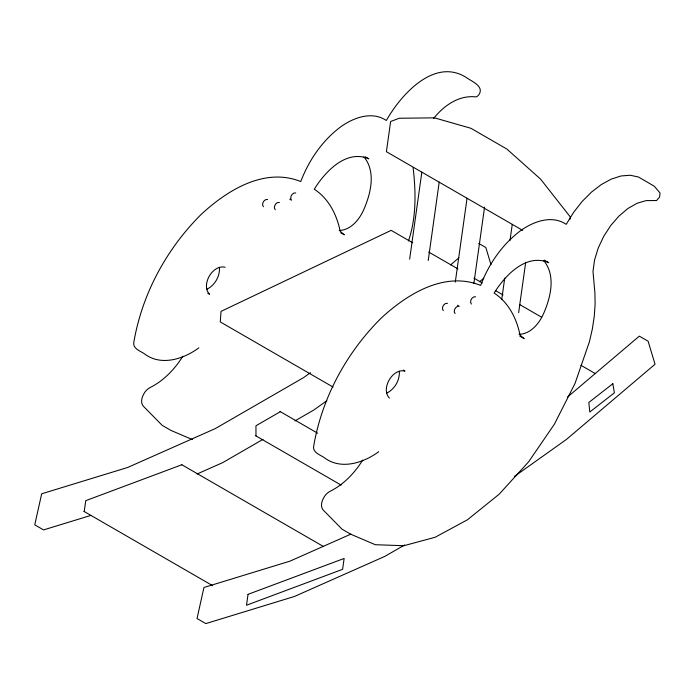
<?xml version="1.0" encoding="UTF-8"?>
<svg xmlns="http://www.w3.org/2000/svg" width="695" height="695" viewBox="0 0 695 695"><rect width="100%" height="100%" fill="white"/><g stroke="black" fill="none" stroke-linecap="round" stroke-linejoin="round"><path stroke-width="1.04" d="M84.225 511.537L85.746 500.661L181.847 464.755M409.642 259.166L421.839 172.16M428.216 260.512L439.205 182.09M455.303 282.048L467.049 198.257M473.877 283.386L484.571 207.119M501.721 299.562L504.735 278.078M510 240.479L512.267 224.363M518.635 312.715L525.715 262.224M570.065 219.107L570.36 217.022L540.58 179.128L506.872 149.051L470.897 128.28L434.436 117.846L399.286 118.254L390.633 121.486L386.403 151.701L522.701 230.392M408.495 240.948C416.461 217.283 415.931 192.081 413.108 167.608M182.881 356.17C174.819 369.123 163.916 380.599 150.172 387.515C148.087 388.557 146.402 390.19 144.994 392.023C142.336 395.907 139.86 401.866 143.187 406.045L162.178 425.349L170.979 430.431L192.463 439.605M362.755 460.02C354.693 472.974 343.79 484.45 330.047 491.356C327.962 492.399 326.268 494.041 324.869 495.874C322.211 499.757 319.735 505.708 323.062 509.887L342.053 529.199L350.853 534.273L375.265 544.706L403.847 545.723L435.105 537.278L467.44 519.791L499.175 494.188L528.652 461.775L554.367 424.245L574.982 383.527L589.421 341.74L592.375 328.848L594.277 316.268L595.12 304.132L594.885 292.578L592.983 271.458L594.538 260.06L598.16 248.176L603.66 236.456L610.731 225.545L618.984 216.041L627.967 208.457L637.176 203.227L646.124 200.62L656.575 200.534L659.59 197.076L660.033 192.975L654.273 186.208L638.453 176.999L630.217 175.253L621.061 175.957L611.322 179.084L601.357 184.523L591.514 192.072L582.158 201.454L573.618 212.349L566.216 224.346C551.899 214.677 533.569 221.444 520.79 230.523C502.276 244.292 488.802 263.978 480.636 285.41C444.418 270.833 406.966 294.211 381.025 318.275C346.501 352.686 322.159 397.401 313.793 445.547C312.046 452.08 319.491 454.634 323.835 457.327C340.454 470.454 363.329 463.052 378.723 451.707M433.611 118.524C443.731 105.579 459.221 94.789 476.205 96.918C478.038 96.136 479.289 94.398 479.976 92.591C482.339 85.581 471.662 81.28 467.379 78.231C435.183 56.312 400.937 94.581 386.342 120.496C372.025 110.826 353.694 117.594 340.915 126.681C322.402 140.442 308.928 160.128 300.761 181.56C264.543 166.982 227.091 190.361 201.15 214.425C166.626 248.836 142.284 293.551 133.927 341.705C132.172 348.23 139.626 350.784 143.961 353.477C160.588 366.604 183.454 359.211 198.857 347.856M450.603 264.873L458.865 257.862M479.637 281.701L483.737 278.217M567.45 397.114L639.313 336.137L648.105 341.21L655.046 364.241L566.399 439.466L514.595 476.31M310.491 372.694L303.48 377.68L215.242 428.624L127.585 467.5L41.683 493.789L34.75 524.829L43.55 529.911L90.958 515.395M326.85 400.728L313.68 410.093L294.906 420.935M280.354 411.675L255.96 425.766L255.96 435.913M262.997 439.362L222.635 462.661L197.076 473.999M404.62 544.967L384.908 556.347L294.463 596.466L205.824 623.597L197.024 618.515L203.956 587.484L289.867 561.186L350.923 534.107M206.815 289.259C214.807 285.445 220.124 276.228 219.429 267.401M386.689 393.109C394.682 389.296 399.99 380.078 399.304 371.252M339.177 230.497C350.975 230.149 359.645 219.29 363.928 209.256C370.852 193.193 376.099 171.752 363.937 156.853M519.043 334.347C530.85 334 539.52 323.14 543.803 313.106C550.727 297.043 555.974 275.602 543.803 260.703M295.722 192.923C292.352 192.081 289.103 197.719 291.518 200.221L289.754 199.204M279.399 202.419C276.028 201.576 272.779 207.214 275.194 209.716M267.601 199.465C264.23 198.622 260.981 204.261 263.396 206.763M475.597 296.774C472.226 295.931 468.977 301.569 471.392 304.062M447.476 303.315C444.105 302.473 440.856 308.111 443.271 310.613M225.137 267.254C212.644 264.126 200.603 285.011 209.542 294.272L207.788 293.255M365.327 156.801L368.845 158.834C346.214 149.112 325.112 171.674 314.253 189.231C328.735 198.535 336.858 214.833 340.176 231.296L344.329 234.832L340.802 232.799M544.315 260.139L548.72 262.684C526.089 252.963 504.987 275.524 494.128 293.082C508.61 302.386 516.724 318.684 520.051 335.146L524.195 338.682L519.799 336.145M478.794 243.459L485.831 247.524L490.957 264.543M412.778 242.842L391.155 230.358L221.036 311.377L220.272 321.924L333.061 387.054M428.754 252.068L457.892 268.887M473.877 278.113L482.33 282.995M495.492 290.597L503.015 294.941M519.93 304.705L541.553 317.189M580.881 365.266L594.981 373.406M457.51 305.253L459.273 306.269C455.903 305.426 452.654 311.065 455.06 313.567M403.248 370.079L405.011 371.095C392.519 367.976 380.478 388.861 389.417 398.122M280.015 411.483L317.615 433.193M255.621 435.722L341.158 485.101M181.508 464.564L323.444 546.505M83.886 511.338L212.661 585.685M248.028 594.347L246.499 605.223L342.6 569.327L344.129 558.45L248.028 594.347M612.842 383.718L588.821 402.483L589.794 412.031L614.371 392.84L612.842 383.718"/></g></svg>
